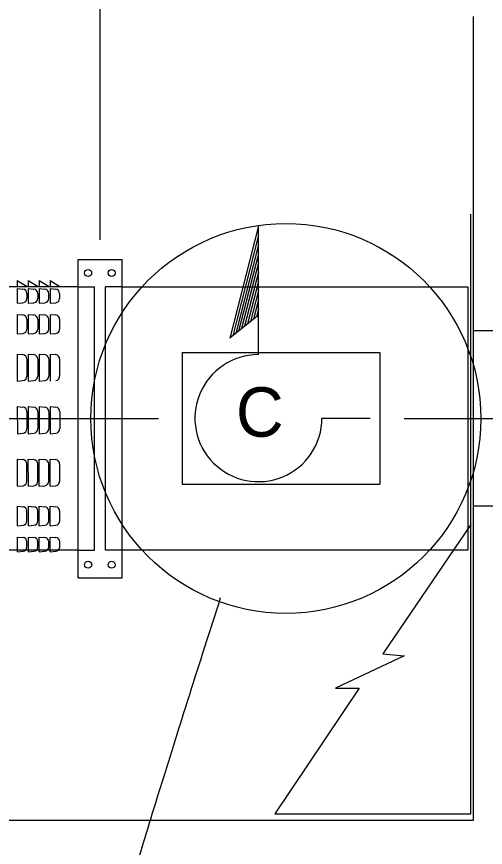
# Model space of a CAD drawing. Extents: x -893 to 867, y -474 to 712.
# Drawn here: x 43.8 to 126.8, y -279.2 to -132.1 of the extents above; entities that cross this region are included whole.
import ezdxf

# ---------------------------------------------------------------- set-up
doc = ezdxf.new("R2010")
doc.units = 0
for name, color, linetype in [('df_DETAIL', 7, 'Continuous'), ('df_DETAIL-anno', 7, 'Continuous'), ('pp_PRESENTATION', 7, 'Continuous')]:
    doc.layers.add(name, color=color, linetype=linetype)

msp = doc.modelspace()

# ---------------------------------------------------------------- linework, layer by layer
at = {"layer": 'df_DETAIL'}
for p, q in [((58.57, -171.62), (58.57, -25.16)), ((124.69, -274.41), (124.69, -132.08)), ((124.22, -239.41), (124.22, -167.07)), ((54.68, -231.45), (54.68, -175.12)), ((54.68, -175.12), (62.46, -175.12)), ((62.46, -231.45), (62.46, -175.12)), ((43.91, -178.82), (45.65, -179.9)), ((43.91, -178.82), (43.91, -179.9)), ((45.85, -178.82), (47.59, -179.9)), ((45.85, -178.82), (45.85, -179.9)), ((47.78, -178.82), (49.52, -179.89)), ((47.78, -178.82), (47.78, -179.9)), ((49.72, -178.82), (51.46, -179.89)), ((49.72, -178.82), (49.72, -179.89)), ((54.68, -179.91), (-56.15, -179.91)), ((43.91, -180.24), (43.91, -182.85)), ((43.91, -180.24), (44.91, -180.33)), ((45.85, -180.24), (45.85, -182.85)), ((45.85, -180.24), (46.84, -180.33)), ((47.79, -180.24), (47.79, -182.85)), ((47.79, -180.24), (48.78, -180.33)), ((49.72, -180.24), (49.72, -182.85)), ((49.72, -180.24), (50.72, -180.33)), ((54.68, -179.91), (50.35, -179.91)), ((54.68, -179.91), (57.6, -179.91)), ((57.6, -226.58), (57.6, -179.91)), ((57.6, -226.58), (57.6, -179.91)), ((59.55, -226.58), (59.55, -179.91)), ((59.55, -226.58), (59.55, -179.91)), ((62.46, -179.91), (59.55, -179.91)), ((62.46, -179.91), (123.68, -179.91)), ((123.68, -179.91), (123.68, -226.58)), ((45.59, -181.1), (45.59, -181.99)), ((47.52, -181.1), (47.52, -181.99)), ((49.46, -181.1), (49.46, -181.99)), ((51.4, -181.1), (51.4, -181.99)), ((43.91, -182.85), (44.91, -182.76)), ((45.85, -182.85), (46.84, -182.76)), ((47.79, -182.85), (48.78, -182.76)), ((49.72, -182.85), (50.72, -182.76)), ((43.91, -184.82), (43.91, -188.28)), ((43.91, -184.82), (44.91, -184.91)), ((45.85, -184.82), (45.85, -188.28)), ((45.85, -184.82), (46.85, -184.91)), ((47.79, -184.82), (47.79, -188.28)), ((47.79, -184.82), (48.78, -184.91)), ((49.72, -184.82), (49.73, -188.28)), ((49.72, -184.82), (50.72, -184.91)), ((45.59, -185.68), (45.59, -187.42)), ((47.52, -185.68), (47.53, -187.42)), ((49.46, -185.68), (49.46, -187.42)), ((51.4, -185.68), (51.4, -187.42)), ((43.91, -188.28), (44.91, -188.19)), ((45.85, -188.28), (46.85, -188.19)), ((47.79, -188.28), (48.78, -188.19)), ((49.73, -188.28), (50.72, -188.19)), ((124.69, -187.68), (148.41, -187.68)), ((43.91, -191.84), (43.91, -196.64)), ((43.91, -191.84), (44.91, -191.93)), ((45.59, -192.7), (45.59, -195.78)), ((45.85, -191.84), (45.85, -196.64)), ((45.85, -191.84), (46.85, -191.93)), ((47.53, -192.7), (47.53, -195.78)), ((47.79, -191.84), (47.79, -196.64)), ((47.79, -191.84), (48.79, -191.93)), ((49.47, -192.7), (49.47, -195.78)), ((49.73, -191.84), (49.73, -196.64)), ((49.73, -191.84), (50.72, -191.93)), ((51.4, -192.7), (51.4, -195.78)), ((73.12, -191.58), (108.12, -191.58)), ((73.12, -191.58), (73.12, -214.91)), ((108.12, -191.58), (108.12, -214.91)), ((43.91, -196.64), (44.91, -196.55)), ((45.85, -196.64), (46.85, -196.55)), ((47.79, -196.64), (48.79, -196.55)), ((43.91, -201.15), (43.92, -205.94)), ((43.91, -201.15), (44.91, -201.23)), ((45.85, -201.14), (45.85, -205.94)), ((45.85, -201.14), (46.85, -201.23)), ((47.79, -201.14), (47.79, -205.94)), ((47.79, -201.14), (48.79, -201.23)), ((49.73, -201.14), (49.73, -205.94)), ((49.73, -201.14), (50.73, -201.23)), ((45.59, -202), (45.59, -205.08)), ((47.53, -202), (47.53, -205.08)), ((49.47, -202), (49.47, -205.08)), ((51.41, -202), (51.41, -205.08)), ((-219.24, -203.24), (68.93, -203.24)), ((112.45, -203.24), (185.89, -203.24)), ((43.92, -205.94), (44.91, -205.85)), ((45.85, -205.94), (46.85, -205.85)), ((47.79, -205.94), (48.79, -205.85)), ((49.73, -205.94), (50.73, -205.85)), ((43.92, -215.24), (43.92, -210.45)), ((43.92, -210.45), (44.91, -210.53)), ((45.59, -211.3), (45.59, -211.3)), ((45.59, -214.38), (45.59, -211.3)), ((45.86, -215.24), (45.85, -210.45)), ((45.85, -210.45), (46.85, -210.53)), ((47.53, -211.3), (47.53, -211.3)), ((47.53, -214.38), (47.53, -211.3)), ((47.79, -215.24), (47.79, -210.45)), ((47.79, -210.45), (48.79, -210.53)), ((49.47, -211.3), (49.47, -211.3)), ((49.47, -214.38), (49.47, -211.3)), ((49.73, -215.24), (49.73, -210.45)), ((49.73, -210.45), (50.73, -210.53)), ((51.41, -214.38), (51.41, -211.3)), ((51.41, -211.3), (51.41, -211.3)), ((43.92, -215.24), (44.92, -215.15)), ((45.86, -215.24), (46.85, -215.15)), ((47.79, -215.24), (48.79, -215.15)), ((49.73, -215.24), (50.73, -215.15)), ((73.12, -214.91), (108.12, -214.91)), ((43.92, -222.26), (43.92, -218.8)), ((43.92, -218.8), (44.92, -218.89)), ((45.86, -222.26), (45.86, -218.8)), ((45.86, -218.8), (46.85, -218.89)), ((47.8, -222.26), (47.8, -218.8)), ((47.8, -218.8), (48.79, -218.89)), ((49.73, -222.26), (49.73, -218.8)), ((49.73, -218.8), (50.73, -218.89)), ((148.41, -218.8), (124.69, -218.79)), ((45.6, -221.4), (45.6, -219.66)), ((47.53, -221.4), (47.53, -219.66)), ((49.47, -221.4), (49.47, -219.66)), ((51.41, -221.4), (51.41, -219.66)), ((43.92, -222.26), (44.92, -222.17)), ((45.86, -222.26), (46.86, -222.17)), ((47.8, -222.26), (48.79, -222.17)), ((49.73, -222.26), (50.73, -222.17)), ((43.92, -226.84), (43.92, -224.24)), ((43.92, -224.24), (44.92, -224.32)), ((45.6, -225.98), (45.6, -225.09)), ((45.86, -226.84), (45.86, -224.24)), ((45.86, -224.24), (46.86, -224.32)), ((47.54, -225.98), (47.54, -225.09)), ((47.8, -226.84), (47.8, -224.24)), ((47.8, -224.24), (48.79, -224.32)), ((49.47, -225.98), (49.47, -225.09)), ((49.74, -226.84), (49.74, -224.24)), ((49.74, -224.24), (50.73, -224.32)), ((51.41, -225.98), (51.41, -225.09)), ((54.68, -226.58), (-56.15, -226.58)), ((54.68, -226.58), (57.6, -226.58)), ((62.46, -226.58), (59.55, -226.58)), ((123.68, -226.59), (62.46, -226.56)), ((43.92, -226.84), (44.92, -226.75)), ((45.86, -226.84), (46.86, -226.75)), ((47.8, -226.84), (48.79, -226.75)), ((49.74, -226.84), (50.73, -226.75)), ((54.68, -231.45), (62.46, -231.45)), ((-219.23, -274.41), (124.69, -274.41))]:
    msp.add_line(p, q, dxfattribs=at)
msp.add_lwpolyline([(89.49, -273.24), (124.25, -273.25), (124.25, -222.03), (108.63, -244.9), (112.41, -245.31), (100.26, -251.03), (104.45, -251.03)], close=True, dxfattribs=at)
for centre in [(56.45, -177.48), (60.61, -177.48), (56.45, -229.15), (60.61, -229.15)]:
    msp.add_circle(centre, 0.622, dxfattribs=at)
for centre, start, end in [((44.81, -181.1), 0.0152, 82.8784), ((46.75, -181.1), 0.0152, 82.8784), ((48.69, -181.1), 0.0152, 82.8784), ((50.62, -181.1), 0.0152, 82.8784), ((44.81, -181.99), 277.152, 0.0152), ((46.75, -181.99), 277.152, 0.0152), ((48.69, -181.99), 277.152, 0.0152), ((50.62, -181.99), 277.152, 0.0152), ((44.81, -185.68), 0.0152, 82.8784), ((46.75, -185.68), 0.0152, 82.8784), ((48.69, -185.68), 0.0152, 82.8784), ((50.63, -185.68), 0.0152, 82.8784), ((44.81, -187.42), 277.152, 0.0152), ((46.75, -187.42), 277.152, 0.0152), ((48.69, -187.42), 277.152, 0.0152), ((50.63, -187.42), 277.152, 0.0152), ((44.81, -192.7), 0.0152, 82.8784), ((46.75, -192.7), 0.0152, 82.8784), ((48.69, -192.7), 0.0152, 82.8784), ((50.63, -192.7), 0.0152, 82.8784), ((44.81, -195.78), 277.152, 0.0152), ((46.75, -195.78), 277.152, 0.0152), ((48.69, -195.78), 277.152, 0.0152), ((50.63, -195.78), 277.152, 0.0152), ((44.82, -202), 0.0152, 82.8784), ((46.75, -202), 0.0152, 82.8784), ((48.69, -202), 0.0152, 82.8784), ((50.63, -202), 0.0152, 82.8784), ((44.82, -205.08), 277.152, 0.0152), ((46.75, -205.08), 277.152, 0.0152), ((48.69, -205.08), 277.152, 0.0152), ((50.63, -205.08), 277.152, 0.0152), ((44.82, -211.3), 0.0152, 82.8784), ((46.76, -211.3), 0.0152, 82.8784), ((48.69, -211.3), 0.0152, 82.8784), ((50.63, -211.3), 0.0152, 82.8784), ((44.82, -214.38), 277.152, 0.0152), ((46.76, -214.38), 277.152, 0.0152), ((48.7, -214.38), 277.152, 0.0152), ((50.63, -214.38), 277.152, 0.0152), ((44.82, -219.66), 0.0152, 82.8784), ((46.76, -219.66), 0.0152, 82.8784), ((48.7, -219.66), 0.0152, 82.8784), ((50.63, -219.66), 0.0152, 82.8784), ((44.82, -221.4), 277.152, 0.0152), ((46.76, -221.4), 277.152, 0.0152), ((48.7, -221.4), 277.152, 0.0152), ((50.64, -221.4), 277.152, 0.0152), ((44.82, -225.09), 0.0152, 82.8784), ((46.76, -225.09), 0.0152, 82.8784), ((48.7, -225.09), 0.0152, 82.8784), ((50.64, -225.09), 0.0152, 82.8784), ((44.82, -225.98), 277.152, 0.0152), ((46.76, -225.98), 277.152, 0.0152), ((48.7, -225.98), 277.152, 0.0152), ((50.64, -225.98), 277.152, 0.0152)]:
    msp.add_arc(centre, 0.775, start, end, dxfattribs=at)
at = {"layer": 'df_DETAIL-anno'}
msp.add_open_spline([(71.24, -362.04), (58.47, -363.86), (48.55, -343.64), (61.19, -293.09), (79.92, -234.98)], degree=2, dxfattribs=at)
at = {"layer": 'pp_PRESENTATION'}
for p, q in [((86.61, -169.15), (81.54, -189.05)), ((86.61, -191.94), (86.61, -169.15)), ((86.61, -170.79), (82.06, -188.62)), ((86.61, -172.42), (82.59, -188.2)), ((86.61, -174.06), (83.11, -187.77)), ((86.61, -175.7), (83.64, -187.34)), ((86.61, -177.33), (84.17, -186.92)), ((86.61, -178.97), (84.69, -186.49)), ((86.61, -180.61), (85.22, -186.07)), ((86.61, -182.24), (85.74, -185.64)), ((86.61, -183.88), (86.27, -185.22)), ((86.61, -184.94), (81.54, -189.05)), ((97.86, -203.19), (106.42, -203.19))]:
    msp.add_line(p, q, dxfattribs=at)
msp.add_circle((91.47, -203.24), 34.53, dxfattribs=at)
msp.add_arc((86.61, -203.19), 11.25, 90, 0.0005, dxfattribs=at)

# ---------------------------------------------------------------- texts
msp.add_text('C', height=8.75, dxfattribs=at).set_placement((82.63, -206.47))

doc.saveas('drawing.dxf')
